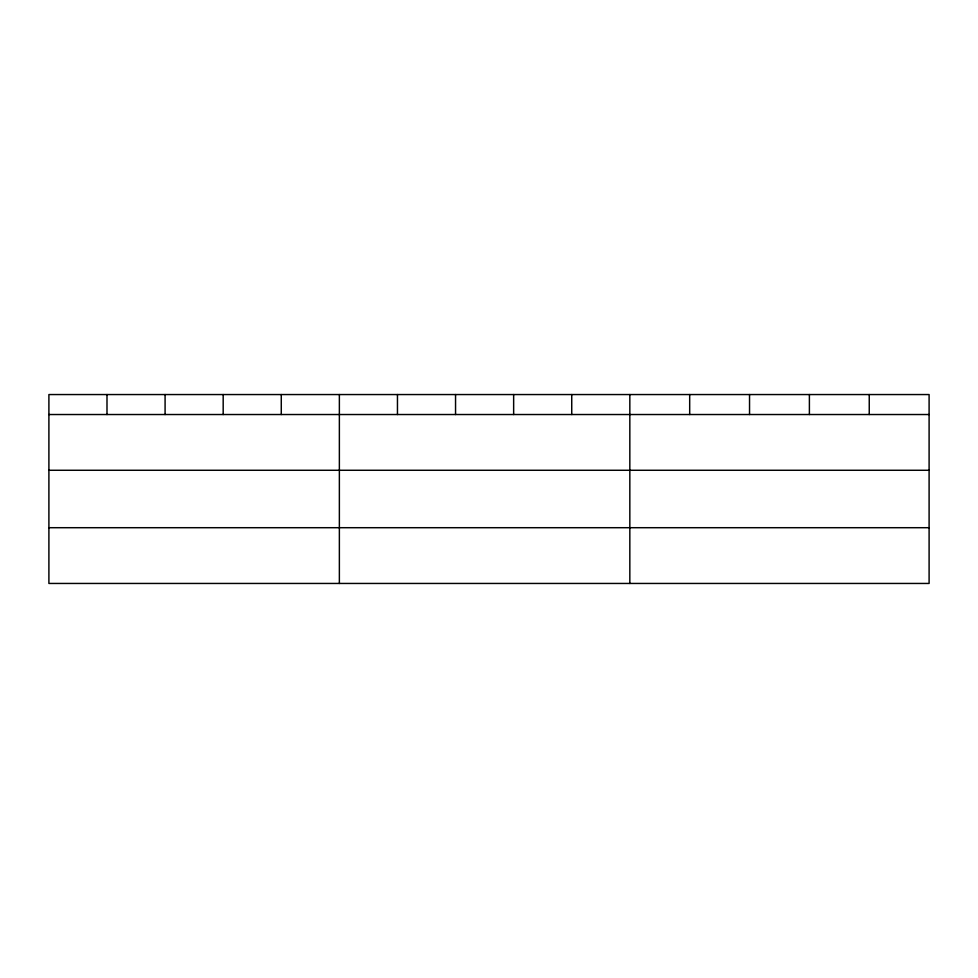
<?xml version="1.0" encoding="UTF-8"?>
<svg xmlns="http://www.w3.org/2000/svg" width="978" height="978" viewBox="0 0 978 978"><rect width="100%" height="100%" fill="white"/><g stroke="black" fill="none" stroke-linecap="round" stroke-linejoin="round"><path stroke-width="1.47" d="M929.1 470.271L929.1 394.55L48.9 394.55L48.9 583.45L929.1 583.45L929.1 470.271L48.9 470.271M48.9 414.525L929.1 414.525M48.9 527.704L929.1 527.704M869.246 394.55L869.246 414.525M809.393 394.55L809.393 414.525M749.539 394.55L749.539 414.525M689.686 394.55L689.686 414.525M629.832 394.55L629.832 583.45M571.739 394.55L571.739 414.525M513.646 394.55L513.646 414.525M455.552 394.55L455.552 414.525M397.459 394.55L397.459 414.525M339.366 394.55L339.366 583.45M281.273 394.55L281.273 414.525M223.18 394.55L223.18 414.525M165.086 394.55L165.086 414.525M106.993 394.55L106.993 414.525"/></g></svg>
